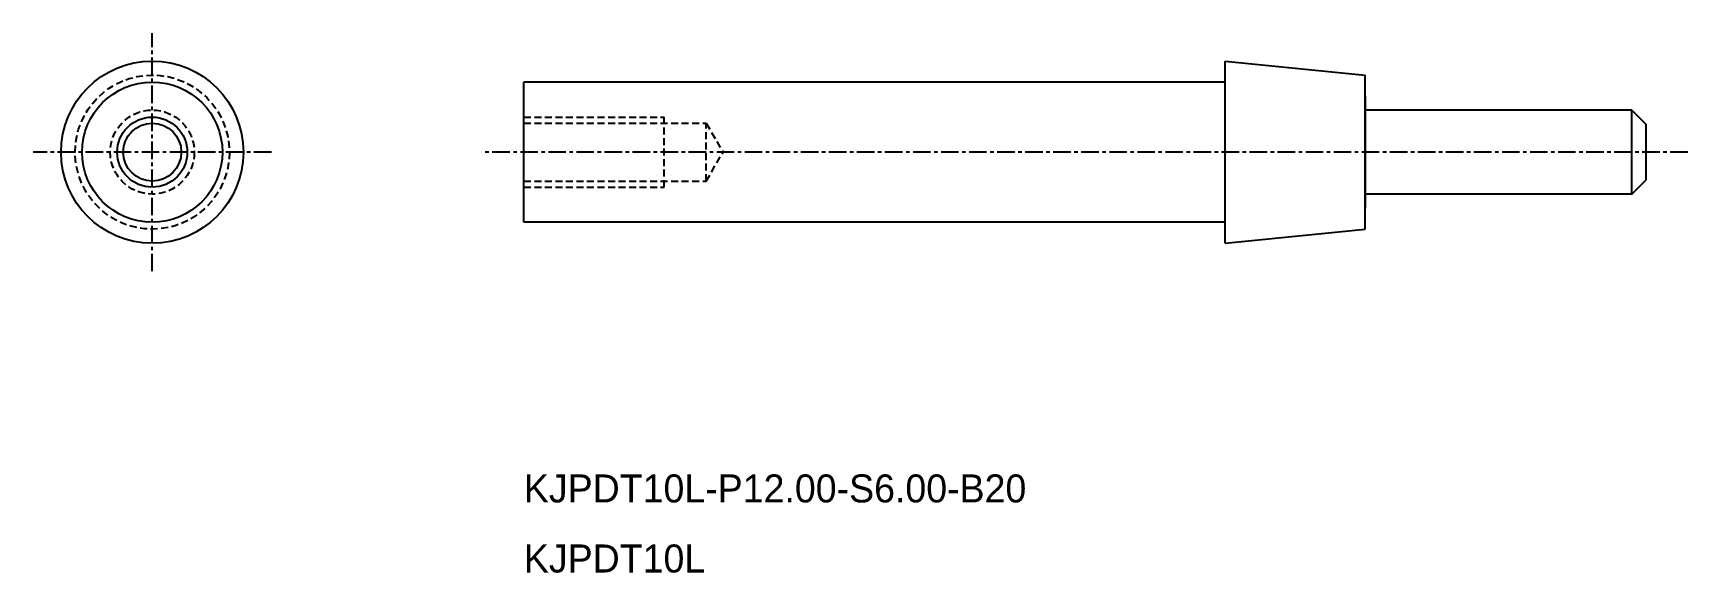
# Model space of a CAD drawing. Extents: x -2033 to -1915, y -834 to -796.
import ezdxf

# ---------------------------------------------------------------- set-up
doc = ezdxf.new("R2010")
doc.units = 0
doc.linetypes.add('CENTER', pattern=[2, 1.25, -0.25, 0.25, -0.25])
doc.linetypes.add('DASHED', pattern=[0.75, 0.5, -0.25])
doc.layers.get('0').update_dxf_attribs({"linetype": 'CONTINUOUS'})
doc.layers.add('CENTER', color=1, linetype='CENTER')

msp = doc.modelspace()

# ---------------------------------------------------------------- linework, layer by layer
at = {"color": 7, "linetype": 'CONTINUOUS'}
for p, q in [((-1948.46, -810.64), (-1948.46, -797.64)), ((-1948.46, -797.64), (-1938.46, -798.64)), ((-1938.46, -809.64), (-1938.46, -798.64)), ((-1948.46, -799.14), (-1998.46, -799.14)), ((-1998.46, -809.14), (-1998.46, -799.14)), ((-1938.46, -800.14), (-1938.46, -808.14)), ((-1919.46, -801.14), (-1938.46, -801.14)), ((-1919.46, -801.14), (-1918.46, -802.14)), ((-1919.46, -807.14), (-1919.46, -801.14)), ((-1918.46, -802.14), (-1918.46, -806.14)), ((-1919.46, -807.14), (-1918.46, -806.14)), ((-1919.46, -807.14), (-1938.46, -807.14)), ((-1948.46, -809.14), (-1998.46, -809.14)), ((-1948.46, -810.64), (-1938.46, -809.64))]:
    msp.add_line(p, q, dxfattribs=at)
at = {"color": 3, "linetype": 'DASHED'}
for p, q in [((-1998.46, -801.64), (-1988.46, -801.64)), ((-1998.46, -802.08), (-1985.46, -802.08)), ((-1988.46, -806.64), (-1988.46, -801.64)), ((-1985.46, -802.08), (-1984.26, -804.14)), ((-1985.46, -806.21), (-1985.46, -802.08)), ((-1985.46, -806.21), (-1984.26, -804.14)), ((-1998.46, -806.21), (-1985.46, -806.21)), ((-1998.46, -806.64), (-1988.46, -806.64))]:
    msp.add_line(p, q, dxfattribs=at)
at = {"color": 7, "linetype": 'CONTINUOUS'}
for radius in [6.5, 5, 2.07]:
    msp.add_circle((-2024.96, -804.14), radius, dxfattribs=at)
at = {"color": 3, "linetype": 'DASHED'}
for radius in [5.5, 3]:
    msp.add_circle((-2024.96, -804.14), radius, dxfattribs=at)
at = {"color": 3, "linetype": 'CONTINUOUS'}
msp.add_circle((-2024.96, -804.14), 2.5, dxfattribs=at)
at = {"layer": 'CENTER', "color": 1, "linetype": 'CENTER'}
for p, q in [((-2024.96, -812.64), (-2024.96, -795.64)), ((-2016.46, -804.14), (-2033.46, -804.14)), ((-1915.46, -804.14), (-2001.46, -804.14))]:
    msp.add_line(p, q, dxfattribs=at)

# ---------------------------------------------------------------- texts
at = {"color": 7, "linetype": 'CONTINUOUS'}
for s, p in [('KJPDT10L-P12.00-S6.00-B20', (-1998.46, -829.14)), ('KJPDT10L', (-1998.46, -834.14))]:
    msp.add_text(s, height=2, dxfattribs=at).set_placement(p)

doc.saveas('drawing.dxf')
